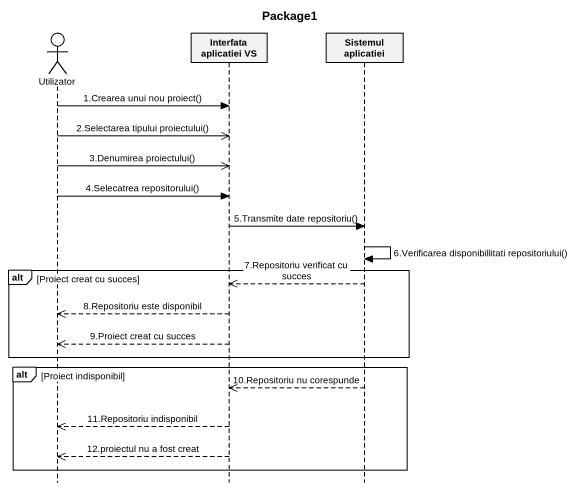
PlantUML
@startuml
title Package1
hide footbox
actor Utilizator
participant "Interfata aplicatiei VS" as Interfata_aplicatiei_VS
participant "Sistemul aplicatiei" as Sistemul_aplicatiei

Utilizator -> Interfata_aplicatiei_VS : 1.Crearea unui nou proiect()
Utilizator ->> Interfata_aplicatiei_VS : 2.Selectarea tipului proiectului()
Utilizator ->> Interfata_aplicatiei_VS : 3.Denumirea proiectului()
Utilizator -> Interfata_aplicatiei_VS : 4.Selecatrea repositorului()
Interfata_aplicatiei_VS -> Sistemul_aplicatiei : 5.Transmite date repositoriu()
Sistemul_aplicatiei -> Sistemul_aplicatiei : 6.Verificarea disponibillitati repositoriului()
alt Proiect creat cu succes
  Sistemul_aplicatiei -->> Interfata_aplicatiei_VS : 7.Repositoriu verificat cu succes
  Interfata_aplicatiei_VS -->> Utilizator : 8.Repositoriu este disponibil
  Interfata_aplicatiei_VS -->> Utilizator : 9.Proiect creat cu succes
end
alt Proiect indisponibil
  Sistemul_aplicatiei -->> Interfata_aplicatiei_VS : 10.Repositoriu nu corespunde
  Interfata_aplicatiei_VS -->> Utilizator : 11.Repositoriu indisponibil
  Interfata_aplicatiei_VS -->> Utilizator : 12.proiectul nu a fost creat
end
@enduml
